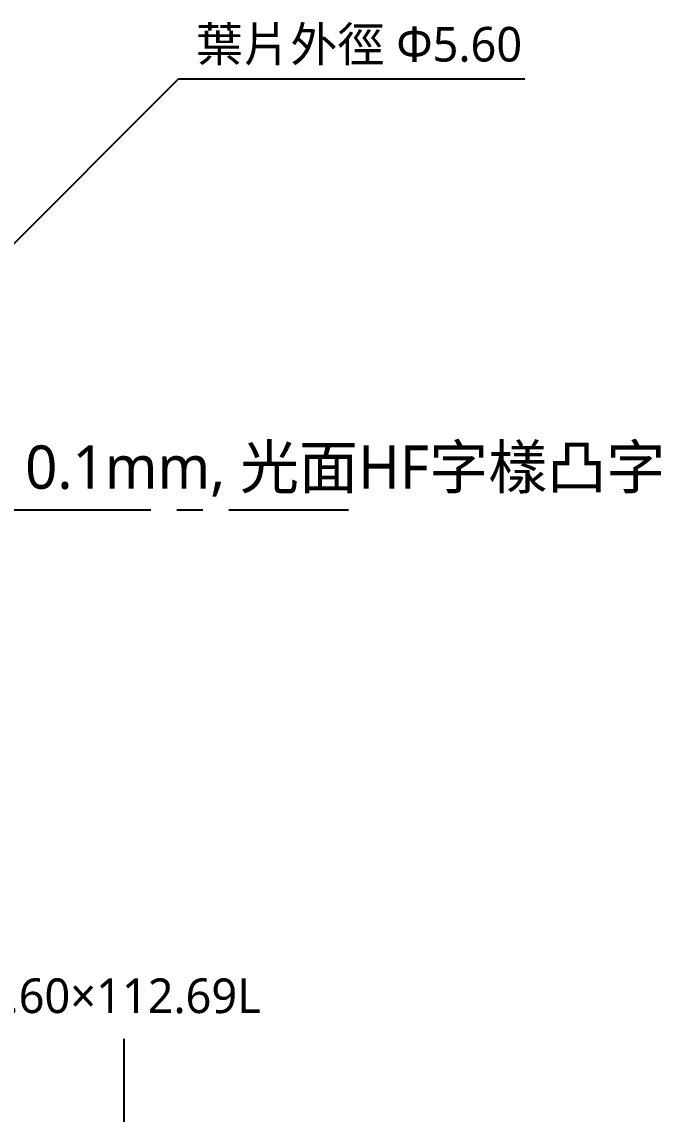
# Model space of a CAD drawing. Header units: metres. Extents: x 4 to 410, y 10 to 287.
# Drawn here: x 54.3 to 91.2, y 170.5 to 233.6 of the extents above; entities that cross this region are included whole.
import ezdxf

# ---------------------------------------------------------------- set-up
doc = ezdxf.new("R2010")
doc.units = ezdxf.units.M
doc.linetypes.add('CENTER2', pattern=[12.5, 8, -1.5, 1.5, -1.5])
doc.layers.add('DIM', color=2, linetype='Continuous')
doc.layers.add('TEXT', color=7, linetype='Continuous')
doc.styles.add('CHINESE', font='msjh.ttc')

msp = doc.modelspace()

# ---------------------------------------------------------------- linework, layer by layer
at = {"layer": 'CENTER2', "color": 3, "linetype": 'CENTER2'}
for p, q in [((3.748, 205.411), (73.17, 205.411)), ((60.198, 105.447), (60.198, 174.882))]:
    msp.add_line(p, q, dxfattribs=at)
at = {"layer": 'DIM', "color": 2}
for p, q in [((39.532, 206.485), (63.337, 230.29)), ((63.337, 230.29), (83.337, 230.29))]:
    msp.add_line(p, q, dxfattribs=at)

# ---------------------------------------------------------------- texts
at = {"layer": 'DIM', "color": 2, "style": 'CHINESE'}
msp.add_text('葉片外徑 Φ5.60', height=2, dxfattribs=at).set_placement((64.337, 231.29))
at = {"layer": 'DIM', "color": 3, "style": 'CHINESE'}
msp.add_text('凹下表面 0.1mm, 光面HF字樣凸字', height=2.5, dxfattribs=at).set_placement((40, 206.633))
at = {"layer": 'TEXT', "style": 'CHINESE'}
msp.add_text('規格: ψ111.40×ψ44.60×112.69L', height=2, dxfattribs=at).set_placement((30, 176.367))

doc.saveas('drawing.dxf')
